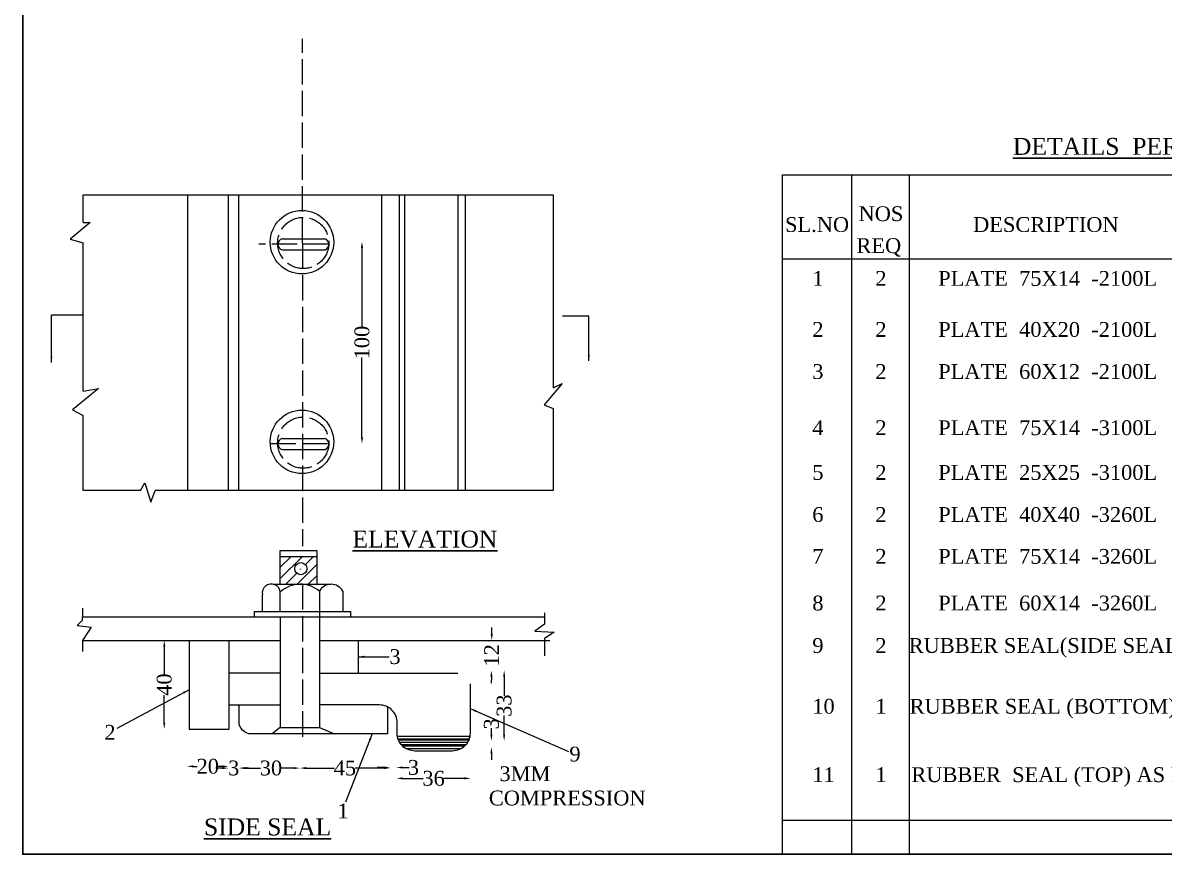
# Model space of a CAD drawing. Header units: millimetres. Extents: x 161 to 149785, y 2767 to 34009.
# Drawn here: x 161 to 701, y 2767 to 3160 of the extents above; entities that cross this region are included whole.
import ezdxf

# ---------------------------------------------------------------- set-up
doc = ezdxf.new("R2010")
doc.units = ezdxf.units.MM
doc.header["$MEASUREMENT"] = 0
doc.header["$PDMODE"] = 33
doc.header["$PDSIZE"] = 500
for name, pattern in [('ACAD_ISO02W100', [15, 12, -3]), ('ACAD_ISO03W100', [30, 12, -18]), ('ACAD_ISO06W100', [36, 24, -3, 0, -3, 0, -3, 0, -3])]:
    doc.linetypes.add(name, pattern=pattern)
for name, color, linetype in [('DIM', 5, 'Continuous'), ('DOT LINE', 3, 'ACAD_ISO03W100'), ('DWG. LINE', 1, 'Continuous'), ('HATCH', 2, 'Continuous'), ('TEXT', 7, 'Continuous')]:
    doc.layers.add(name, color=color, linetype=linetype)
doc.layers.add('TITLE', color=7, linetype='Continuous', lineweight=30)
doc.styles.get("Standard").update_dxf_attribs({"font": 'TIMES.TTF', "height": 7})
doc.dimstyles.get("Standard").update_dxf_attribs({"dimtxt": 7, "dimasz": 3, "dimexe": 0.18, "dimexo": 0.0625, "dimgap": 0.09, "dimtad": 0, "dimdec": 0, "dimzin": 0, "dimdsep": 46, "dimtxsty": 'Standard', "dimcen": 0.09, "dimse1": 1, "dimse2": 1, "dimclrd": 5, "dimclre": 5, "dimclrt": 4, "dimadec": 0, "dimazin": 0, "dimtfac": 1, "dimtdec": 0, "dimtofl": 0, "dimtmove": 0, "dimatfit": 3, "dimfxl": 1, "dimtolj": 1, "dimtzin": 0, "dimarcsym": 0})

# ---------------------------------------------------------------- blocks, each defined once
blk = doc.blocks.new('*D42')
at = {"layer": 'Defpoints', "color": 0}
for p in [(321.45, 3056.72), (321.66, 3056.72), (321.45, 2961.32)]:
    blk.add_point(p, dxfattribs=at)
at = {"layer": 'DIM', "color": 5, "lineweight": -2}
for p, q in [((321.66, 3053.72), (321.66, 3016.07)), ((321.66, 2964.32), (321.66, 3001.97))]:
    blk.add_line(p, q, dxfattribs=at)
at = {"layer": 'DIM', "color": 5}
for points in [[(321.16, 3053.72), (322.16, 3053.72), (321.66, 3056.72)], [(321.16, 2964.32), (322.16, 2964.32), (321.66, 2961.32)]]:
    blk.add_solid(points, dxfattribs=at)
at = {"layer": 'DIM', "color": 4, "insert": (321.66, 3009.02), "char_height": 7, "attachment_point": 5, "rotation": 90}
blk.add_mtext('\\A1;100', dxfattribs=at)
blk = doc.blocks.new('*D43')
at = {"layer": 'Defpoints', "color": 0}
for p in [(229.37, 2868.4), (228.28, 2826.56), (229.37, 2826.56)]:
    blk.add_point(p, dxfattribs=at)
at = {"layer": 'DIM', "color": 5, "lineweight": -2}
for p, q in [((228.28, 2865.4), (228.28, 2852.47)), ((228.28, 2829.56), (228.28, 2842.49))]:
    blk.add_line(p, q, dxfattribs=at)
at = {"layer": 'DIM', "color": 5}
for points in [[(227.78, 2865.4), (228.78, 2865.4), (228.28, 2868.4)], [(227.78, 2829.56), (228.78, 2829.56), (228.28, 2826.56)]]:
    blk.add_solid(points, dxfattribs=at)
at = {"layer": 'DIM', "color": 4, "insert": (228.28, 2847.48), "char_height": 7, "attachment_point": 5, "rotation": 90}
blk.add_mtext('\\A1;40', dxfattribs=at)
blk = doc.blocks.new('*D44')
at = {"layer": 'Defpoints', "color": 0}
for p in [(239.02, 2809.16), (258.64, 2809.16), (258.64, 2808.89)]:
    blk.add_point(p, dxfattribs=at)
at = {"layer": 'DIM', "color": 5, "lineweight": -2}
for p, q in [((242.02, 2808.89), (243.87, 2808.89)), ((255.64, 2808.89), (253.79, 2808.89))]:
    blk.add_line(p, q, dxfattribs=at)
at = {"layer": 'DIM', "color": 5}
for points in [[(242.02, 2809.39), (242.02, 2808.39), (239.02, 2808.89)], [(255.64, 2809.39), (255.64, 2808.39), (258.64, 2808.89)]]:
    blk.add_solid(points, dxfattribs=at)
at = {"layer": 'DIM', "color": 4, "insert": (248.83, 2808.89), "char_height": 7, "attachment_point": 5}
blk.add_mtext('\\A1;20', dxfattribs=at)
blk = doc.blocks.new('*D45')
at = {"layer": 'Defpoints', "color": 0}
for p in [(258.64, 2808.89), (263.51, 2808.89), (263.51, 2808.08)]:
    blk.add_point(p, dxfattribs=at)
at = {"layer": 'DIM', "color": 5, "lineweight": -2}
for p, q in [((255.64, 2808.08), (252.64, 2808.08)), ((266.51, 2808.08), (269.51, 2808.08))]:
    blk.add_line(p, q, dxfattribs=at)
at = {"layer": 'DIM', "color": 5}
for points in [[(255.64, 2808.58), (255.64, 2807.58), (258.64, 2808.08)], [(266.51, 2808.58), (266.51, 2807.58), (263.51, 2808.08)]]:
    blk.add_solid(points, dxfattribs=at)
at = {"layer": 'DIM', "color": 4, "insert": (261.07, 2808.08), "char_height": 7, "attachment_point": 5}
blk.add_mtext('\\A1;3', dxfattribs=at)
blk = doc.blocks.new('*D46')
at = {"layer": 'Defpoints', "color": 0}
for p in [(265.01, 2808.33), (292.32, 2808.33), (292.32, 2808.08)]:
    blk.add_point(p, dxfattribs=at)
at = {"layer": 'DIM', "color": 5, "lineweight": -2}
for p, q in [((268.01, 2808.08), (273.8, 2808.08)), ((289.32, 2808.08), (283.53, 2808.08))]:
    blk.add_line(p, q, dxfattribs=at)
at = {"layer": 'DIM', "color": 5}
for points in [[(268.01, 2808.58), (268.01, 2807.58), (265.01, 2808.08)], [(289.32, 2808.58), (289.32, 2807.58), (292.32, 2808.08)]]:
    blk.add_solid(points, dxfattribs=at)
at = {"layer": 'DIM', "color": 4, "insert": (278.66, 2808.08), "char_height": 7, "attachment_point": 5}
blk.add_mtext('\\A1;30', dxfattribs=at)
blk = doc.blocks.new('*D47')
at = {"layer": 'Defpoints', "color": 0}
for p in [(292.32, 2808.08), (334.82, 2808.08), (334.82, 2808.08)]:
    blk.add_point(p, dxfattribs=at)
at = {"layer": 'DIM', "color": 5, "lineweight": -2}
for p, q in [((295.32, 2808.08), (308.73, 2808.08)), ((331.82, 2808.08), (318.4, 2808.08))]:
    blk.add_line(p, q, dxfattribs=at)
at = {"layer": 'DIM', "color": 5}
for points in [[(295.32, 2808.58), (295.32, 2807.58), (292.32, 2808.08)], [(331.82, 2808.58), (331.82, 2807.58), (334.82, 2808.08)]]:
    blk.add_solid(points, dxfattribs=at)
at = {"layer": 'DIM', "color": 4, "insert": (313.57, 2808.08), "char_height": 7, "attachment_point": 5}
blk.add_mtext('\\A1;45', dxfattribs=at)
blk = doc.blocks.new('*D48')
at = {"layer": 'Defpoints', "color": 0}
for p in [(334.82, 2808.08), (337.93, 2808.35), (337.93, 2808.08)]:
    blk.add_point(p, dxfattribs=at)
at = {"layer": 'DIM', "color": 5, "lineweight": -2}
for p, q in [((331.82, 2808.35), (328.82, 2808.35)), ((340.93, 2808.35), (343.93, 2808.35))]:
    blk.add_line(p, q, dxfattribs=at)
at = {"layer": 'DIM', "color": 5}
for points in [[(331.82, 2808.85), (331.82, 2807.85), (334.82, 2808.35)], [(340.93, 2808.85), (340.93, 2807.85), (337.93, 2808.35)]]:
    blk.add_solid(points, dxfattribs=at)
at = {"layer": 'DIM', "color": 4, "insert": (345.96, 2808.35), "char_height": 7, "attachment_point": 5}
blk.add_mtext('\\A1;3', dxfattribs=at)
blk = doc.blocks.new('*D49')
at = {"layer": 'Defpoints', "color": 0}
for p in [(337.93, 2808.35), (372.99, 2808.35), (372.99, 2803.22)]:
    blk.add_point(p, dxfattribs=at)
at = {"layer": 'DIM', "color": 5, "lineweight": -2}
for p, q in [((340.93, 2803.22), (350.61, 2803.22)), ((369.99, 2803.22), (360.31, 2803.22))]:
    blk.add_line(p, q, dxfattribs=at)
at = {"layer": 'DIM', "color": 5}
for points in [[(340.93, 2803.72), (340.93, 2802.72), (337.93, 2803.22)], [(369.99, 2803.72), (369.99, 2802.72), (372.99, 2803.22)]]:
    blk.add_solid(points, dxfattribs=at)
at = {"layer": 'DIM', "color": 4, "insert": (355.46, 2803.22), "char_height": 7, "attachment_point": 5}
blk.add_mtext('\\A1;36', dxfattribs=at)
blk = doc.blocks.new('*D50')
at = {"layer": 'Defpoints', "color": 0}
for p in [(382.79, 2820.91), (382.79, 2820.91), (382.79, 2817.99)]:
    blk.add_point(p, dxfattribs=at)
at = {"layer": 'DIM', "color": 5, "lineweight": -2}
for p, q in [((382.79, 2823.91), (382.79, 2826.91)), ((382.79, 2814.99), (382.79, 2811.99))]:
    blk.add_line(p, q, dxfattribs=at)
at = {"layer": 'DIM', "color": 5}
for points in [[(382.29, 2823.91), (383.29, 2823.91), (382.79, 2820.91)], [(382.29, 2814.99), (383.29, 2814.99), (382.79, 2817.99)]]:
    blk.add_solid(points, dxfattribs=at)
at = {"layer": 'DIM', "color": 4, "insert": (382.79, 2828.95), "char_height": 7, "attachment_point": 5, "rotation": 90}
blk.add_mtext('\\A1;3', dxfattribs=at)
blk = doc.blocks.new('*D51')
at = {"layer": 'Defpoints', "color": 0}
for p in [(382.79, 2854.17), (388.8, 2854.17), (382.79, 2820.91)]:
    blk.add_point(p, dxfattribs=at)
at = {"layer": 'DIM', "color": 5, "lineweight": -2}
for p, q in [((388.8, 2851.17), (388.8, 2842.16)), ((388.8, 2823.91), (388.8, 2832.92))]:
    blk.add_line(p, q, dxfattribs=at)
at = {"layer": 'DIM', "color": 5}
for points in [[(388.3, 2851.17), (389.3, 2851.17), (388.8, 2854.17)], [(388.3, 2823.91), (389.3, 2823.91), (388.8, 2820.91)]]:
    blk.add_solid(points, dxfattribs=at)
at = {"layer": 'DIM', "color": 4, "insert": (388.8, 2837.54), "char_height": 7, "attachment_point": 5, "rotation": 90}
blk.add_mtext('\\A1;33', dxfattribs=at)
blk = doc.blocks.new('*D53')
at = {"layer": 'Defpoints', "color": 0}
for p in [(382.93, 2868.4), (382.93, 2868.4), (382.79, 2854.17)]:
    blk.add_point(p, dxfattribs=at)
at = {"layer": 'DIM', "color": 5, "lineweight": -2}
for p, q in [((382.96, 2871.4), (382.99, 2874.4)), ((382.76, 2851.17), (382.73, 2848.17))]:
    blk.add_line(p, q, dxfattribs=at)
at = {"layer": 'DIM', "color": 5}
for points in [[(382.46, 2871.41), (383.46, 2871.4), (382.93, 2868.4)], [(382.26, 2851.17), (383.26, 2851.17), (382.79, 2854.17)]]:
    blk.add_solid(points, dxfattribs=at)
at = {"layer": 'DIM', "color": 4, "insert": (382.86, 2861.29), "char_height": 7, "attachment_point": 5, "rotation": 89.4351}
blk.add_mtext('\\A1;12', dxfattribs=at)

msp = doc.modelspace()

# ---------------------------------------------------------------- hatches: boundary and pattern name
at = {"layer": 'HATCH'}
h = msp.add_hatch(dxfattribs=at)
h.set_pattern_fill('ANSI31', color=256, scale=30, style=0)
h.paths.add_polyline_path([(300.32, 2908.03), (283.07, 2908.03), (283.07, 2894.89), (291.82, 2894.89, -0.026842), (293.32, 2894.89), (300.32, 2894.89)])
h.paths.add_polyline_path([(289.89, 2902.24, -1), (295.63, 2902.24, -1)], flags=16)

# ---------------------------------------------------------------- linework, layer by layer
at = {"layer": 'DOT LINE', "linetype": 'ACAD_ISO02W100'}
for points in [[(293.58, 3055.9), (293.58, 3152.52)], [(306.09, 3055.41), (272.9, 3055.41)], [(293.58, 3055.9), (293.58, 2912.9)], [(278.34, 2961.28), (308.26, 2961.28)], [(293.58, 2894.89), (293.58, 2819.98)]]:
    msp.add_lwpolyline(points, dxfattribs=at)
for centre in [(293.92, 3056.04), (293.92, 2961.75)]:
    msp.add_circle(centre, 12.1, dxfattribs=at)
at = {"layer": 'DWG. LINE'}
for points in [[(520.21, 2767.42), (520.21, 3088.29), (887.8, 3088.29), (887.8, 2767.42)], [(552.81, 3088.29), (552.81, 2767.42)], [(580.13, 3088.29), (580.13, 2767.42)], [(190.02, 3065.66), (190.02, 3078.85), (411.89, 3078.85), (411.89, 2987.63)], [(239.19, 3078.85), (239.19, 2939.18)], [(258.39, 3078.85), (258.39, 2939.18)], [(263.39, 3078.85), (263.39, 2939.18)], [(330.87, 3078.85), (330.87, 2939.18)], [(339.23, 3078.85), (339.23, 2939.18)], [(341.67, 3078.85), (341.67, 2939.18)], [(366.89, 3078.85), (366.89, 2939.18)], [(370.37, 3078.85), (370.37, 2939.18)], [(190.02, 3065.66), (193.28, 3065.66), (183.82, 3057.88), (190.02, 3056.18)], [(284.01, 3058.02), (303.91, 3058.02)], [(190.02, 2986.03), (190.02, 3056.18)], [(284.07, 3052.76), (303.16, 3052.76)], [(520.21, 3048.53), (887.8, 3048.53)], [(190.02, 2986.03), (197.18, 2987.29), (184.87, 2977.31), (190.02, 2974.58)], [(411.89, 2987.63), (416.17, 2989.61), (407.69, 2979.62), (411.89, 2977.9)], [(411.89, 2977.9), (411.89, 2939.18), (223.92, 2939.18)], [(217.12, 2939.18), (190.02, 2939.18), (190.02, 2974.58)], [(284.01, 2963.73), (303.91, 2963.73)], [(284.07, 2958.48), (303.16, 2958.48)], [(217.12, 2939.18), (219.05, 2942.85), (221.98, 2933.64), (223.92, 2939.18)], [(283.07, 2894.89), (283.07, 2910.86), (300.32, 2910.86), (300.32, 2894.89)], [(283.07, 2908.03), (300.32, 2908.03)], [(279.71, 2894.89), (306.93, 2894.89)], [(274.61, 2881.98), (274.61, 2889.96)], [(283.07, 2881.98), (283.07, 2891.21)], [(301.59, 2891.63), (301.59, 2827.26)], [(312.59, 2891.65), (312.59, 2881.98)], [(189.74, 2883.52), (189.74, 2879.45)], [(189.74, 2879.45), (407.82, 2879.45)], [(189.74, 2877.98), (189.74, 2879.45)], [(270.88, 2879.45), (270.88, 2881.98), (316.3, 2881.98), (316.3, 2879.45)], [(283.07, 2879.45), (283.07, 2827.26), (301.59, 2827.26)], [(407.8, 2881.32), (407.8, 2876.03)], [(189.74, 2877.98), (187.16, 2875.42), (193.82, 2874.63), (189.74, 2868.4)], [(407.8, 2876.03), (403.26, 2872.71), (412.37, 2872.19), (407.8, 2869.2)], [(189.74, 2868.4), (283.07, 2868.4)], [(189.74, 2868.4), (189.74, 2863.17)], [(240.05, 2868.4), (240.05, 2826.47), (258.96, 2826.47), (258.96, 2868.4)], [(301.59, 2868.4), (410.3, 2868.4)], [(319.9, 2868.4), (319.9, 2852.86)], [(407.8, 2869.2), (407.8, 2861.13)], [(258.96, 2853.06), (283.07, 2853.06)], [(301.59, 2852.86), (366.87, 2852.86)], [(258.96, 2837.89), (283.07, 2837.89)], [(333.65, 2837.01), (333.65, 2824.2), (308.72, 2824.2)], [(283.07, 2827.26), (279.24, 2824.2)], [(301.59, 2827.26), (308.72, 2824.2)], [(338.39, 2823.1), (372.58, 2823.1)], [(338.68, 2821.92), (372.29, 2821.92)], [(338.88, 2821.36), (372.09, 2821.36)], [(339.36, 2820.37), (371.61, 2820.37)], [(340.14, 2819.23), (370.83, 2819.23)], [(340.72, 2818.58), (370.25, 2818.58)], [(342.4, 2817.29), (368.57, 2817.29)], [(520.21, 2783.46), (887.8, 2783.46)]]:
    msp.add_lwpolyline(points, dxfattribs=at)
for points in [[(372.7, 2847.9), (372.7, 2824.49, -0.414214), (364.34, 2816.14), (346.63, 2816.14, -0.414214), (338.27, 2824.49), (338.27, 2829.53, 0.414214), (329.92, 2837.89), (301.59, 2837.89)], [(308.72, 2824.2), (269.42, 2824.2, -0.414214), (263.59, 2830.03), (263.59, 2837.89)]]:
    msp.add_lwpolyline(points, format="xyb", dxfattribs=at)
for centre in [(293.3, 3056.42), (293.3, 2962.13)]:
    msp.add_circle(centre, 14.99, dxfattribs=at)
for centre, radius, start, end in [((284.64, 3055.4), 2.7, 103.5636, 257.6972), ((303.44, 3055.41), 2.66, 264.0973, 79.777), ((284.64, 2961.11), 2.7, 103.5636, 257.6972), ((303.44, 2961.12), 2.66, 264.0973, 79.777), ((278.82, 2890.71), 4.28, 6.6642, 190.1084), ((292.57, 2880.89), 14.02, 49.9519, 132.635), ((307.1, 2888.63), 6.27, 28.8412, 151.4398)]:
    msp.add_arc(centre, radius, start, end, dxfattribs=at)
at = {"layer": 'HATCH', "const_width": 0.189}
msp.add_lwpolyline([(292.35, 2901.95, 1), (292.89, 2901.95, 1)], format="xyb", close=True, dxfattribs=at)
at = {"layer": 'HATCH'}
msp.add_circle((292.76, 2902.24), 2.87, dxfattribs=at)
at = {"layer": 'TITLE'}
msp.add_lwpolyline([(161.48, 3515.48), (1254.35, 3515.48), (1254.35, 2767.42), (161.48, 2767.42)], close=True, dxfattribs=at)

# ---------------------------------------------------------------- texts
at = {"layer": 'TEXT', "linetype": 'ACAD_ISO06W100'}
for s, p in [('NOS', (556.17, 3066.37)), ('SL.NO', (521.46, 3061.26)), ('DESCRIPTION', (610.28, 3061.26)), ('REQ', (555.17, 3051.3)), ('1', (534.34, 3035.81)), ('2', (564.11, 3035.81)), ('PLATE  75X14  -2100L', (593.83, 3035.81)), ('2', (534.34, 3011.71)), ('2', (564.11, 3011.71)), ('PLATE  40X20  -2100L', (593.83, 3011.71)), ('3', (534.34, 2991.84)), ('2', (564.11, 2991.84)), ('PLATE  60X12  -2100L', (593.83, 2991.84)), ('4', (534.34, 2965.31)), ('2', (564.11, 2965.31)), ('PLATE  75X14  -3100L', (593.83, 2965.31)), ('5', (534.34, 2944.19)), ('2', (564.11, 2944.19)), ('PLATE  25X25  -3100L', (593.83, 2944.19)), ('6', (534.34, 2924.32)), ('2', (564.11, 2924.32)), ('PLATE  40X40  -3260L', (593.83, 2924.32)), ('7', (534.34, 2904.55)), ('2', (564.11, 2904.55)), ('PLATE  75X14  -3260L', (593.83, 2904.55)), ('8', (534.34, 2882.51)), ('2', (564.11, 2882.51)), ('PLATE  60X14  -3260L', (593.83, 2882.51)), ('9', (534.34, 2862.47)), ('2', (564.11, 2862.47)), ('RUBBER SEAL(SIDE SEAL) AS PER SKETCH)', (579.86, 2862.47)), ('3', (334.59, 2857.23)), ('10', (534.34, 2833.77)), ('1', (564.11, 2833.77)), ('RUBBER SEAL (BOTTOM)(AS PER SKETCH)', (580.3, 2833.77)), ('2', (199.99, 2821.45)), ('9', (419.61, 2811.19)), ('3MM', (386.58, 2801.91)), ('11', (534.34, 2801.46)), ('1', (564.11, 2801.46)), ('RUBBER  SEAL (TOP) AS PER SKETCH)', (581.13, 2801.46)), ('COMPRESSION', (381.57, 2790.45)), ('1', (310.06, 2784.31))]:
    msp.add_text(s, height=7, dxfattribs=at).set_placement(p)
at = {"layer": 'TITLE', "linetype": 'ACAD_ISO06W100'}
for s, p in [('%%UDETAILS  PER  VENT', (629.07, 3097.67)), ('%%UELEVATION', (317.16, 2912.2)), ('%%USIDE SEAL', (247.03, 2776.27))]:
    msp.add_text(s, height=8, dxfattribs=at).set_placement(p)

# ---------------------------------------------------------------- dimensions: what is measured, and where the dimension line sits
at = {"layer": 'DIM'}
for p1, p2, distance, text, picture, middle in [((321.45, 2961.32), (321.45, 3056.72), -0.22, '100', '*D42', (321.66, 3009.02)), ((382.79, 2854.17), (382.93, 2868.4), 0, '12', '*D53', (382.86, 2861.29)), ((229.37, 2868.4), (229.37, 2826.56), -1.1, '40', '*D43', (228.28, 2847.48)), ((258.64, 2808.89), (263.51, 2808.89), -0.81, '3', '*D45', (261.07, 2808.08)), ((265.01, 2808.33), (292.32, 2808.33), -0.25, '30', '*D46', (278.66, 2808.08)), ((292.32, 2808.08), (334.82, 2808.08), 0, '45', '*D47', (313.57, 2808.08)), ((337.93, 2808.35), (372.99, 2808.35), -5.13, '36', '*D49', (355.46, 2803.22))]:
    dim = msp.add_aligned_dim(p1=p1, p2=p2, distance=distance, text=text, dimstyle='Standard', dxfattribs=at)
    dim.commit()
    dim.dimension.update_dxf_attribs({"geometry": picture, "text_midpoint": middle})
for p1, p2, distance, picture, middle in [((382.79, 2820.91), (382.79, 2854.17), -6.01, '*D51', (388.8, 2837.54)), ((382.79, 2817.99), (382.79, 2820.91), 0, '*D50', (382.79, 2828.95)), ((239.02, 2809.16), (258.64, 2809.16), -0.27, '*D44', (248.83, 2808.89)), ((334.82, 2808.08), (337.93, 2808.08), 0.27, '*D48', (345.96, 2808.35))]:
    dim = msp.add_aligned_dim(p1=p1, p2=p2, distance=distance, dimstyle='Standard', dxfattribs=at)
    dim.commit()
    dim.dimension.update_dxf_attribs({"geometry": picture, "text_midpoint": middle})

# ---------------------------------------------------------------- leaders
for points in [[(175, 2999.54), (175, 3022.1), (190.02, 3022.1)], [(428.79, 3000.36), (428.79, 3021.42), (416.4, 3021.42)], [(319.9, 2860.63), (334.57, 2860.63)], [(240.05, 2845.09), (205.83, 2826.8)], [(372.7, 2836.2), (419.13, 2815.94)], [(326.52, 2824.2), (313.83, 2792.02)]]:
    msp.add_leader(points, dimstyle='Standard', override={"dimgap": 0.09, "dimtad": 0}, dxfattribs=at)

doc.saveas('drawing.dxf')
